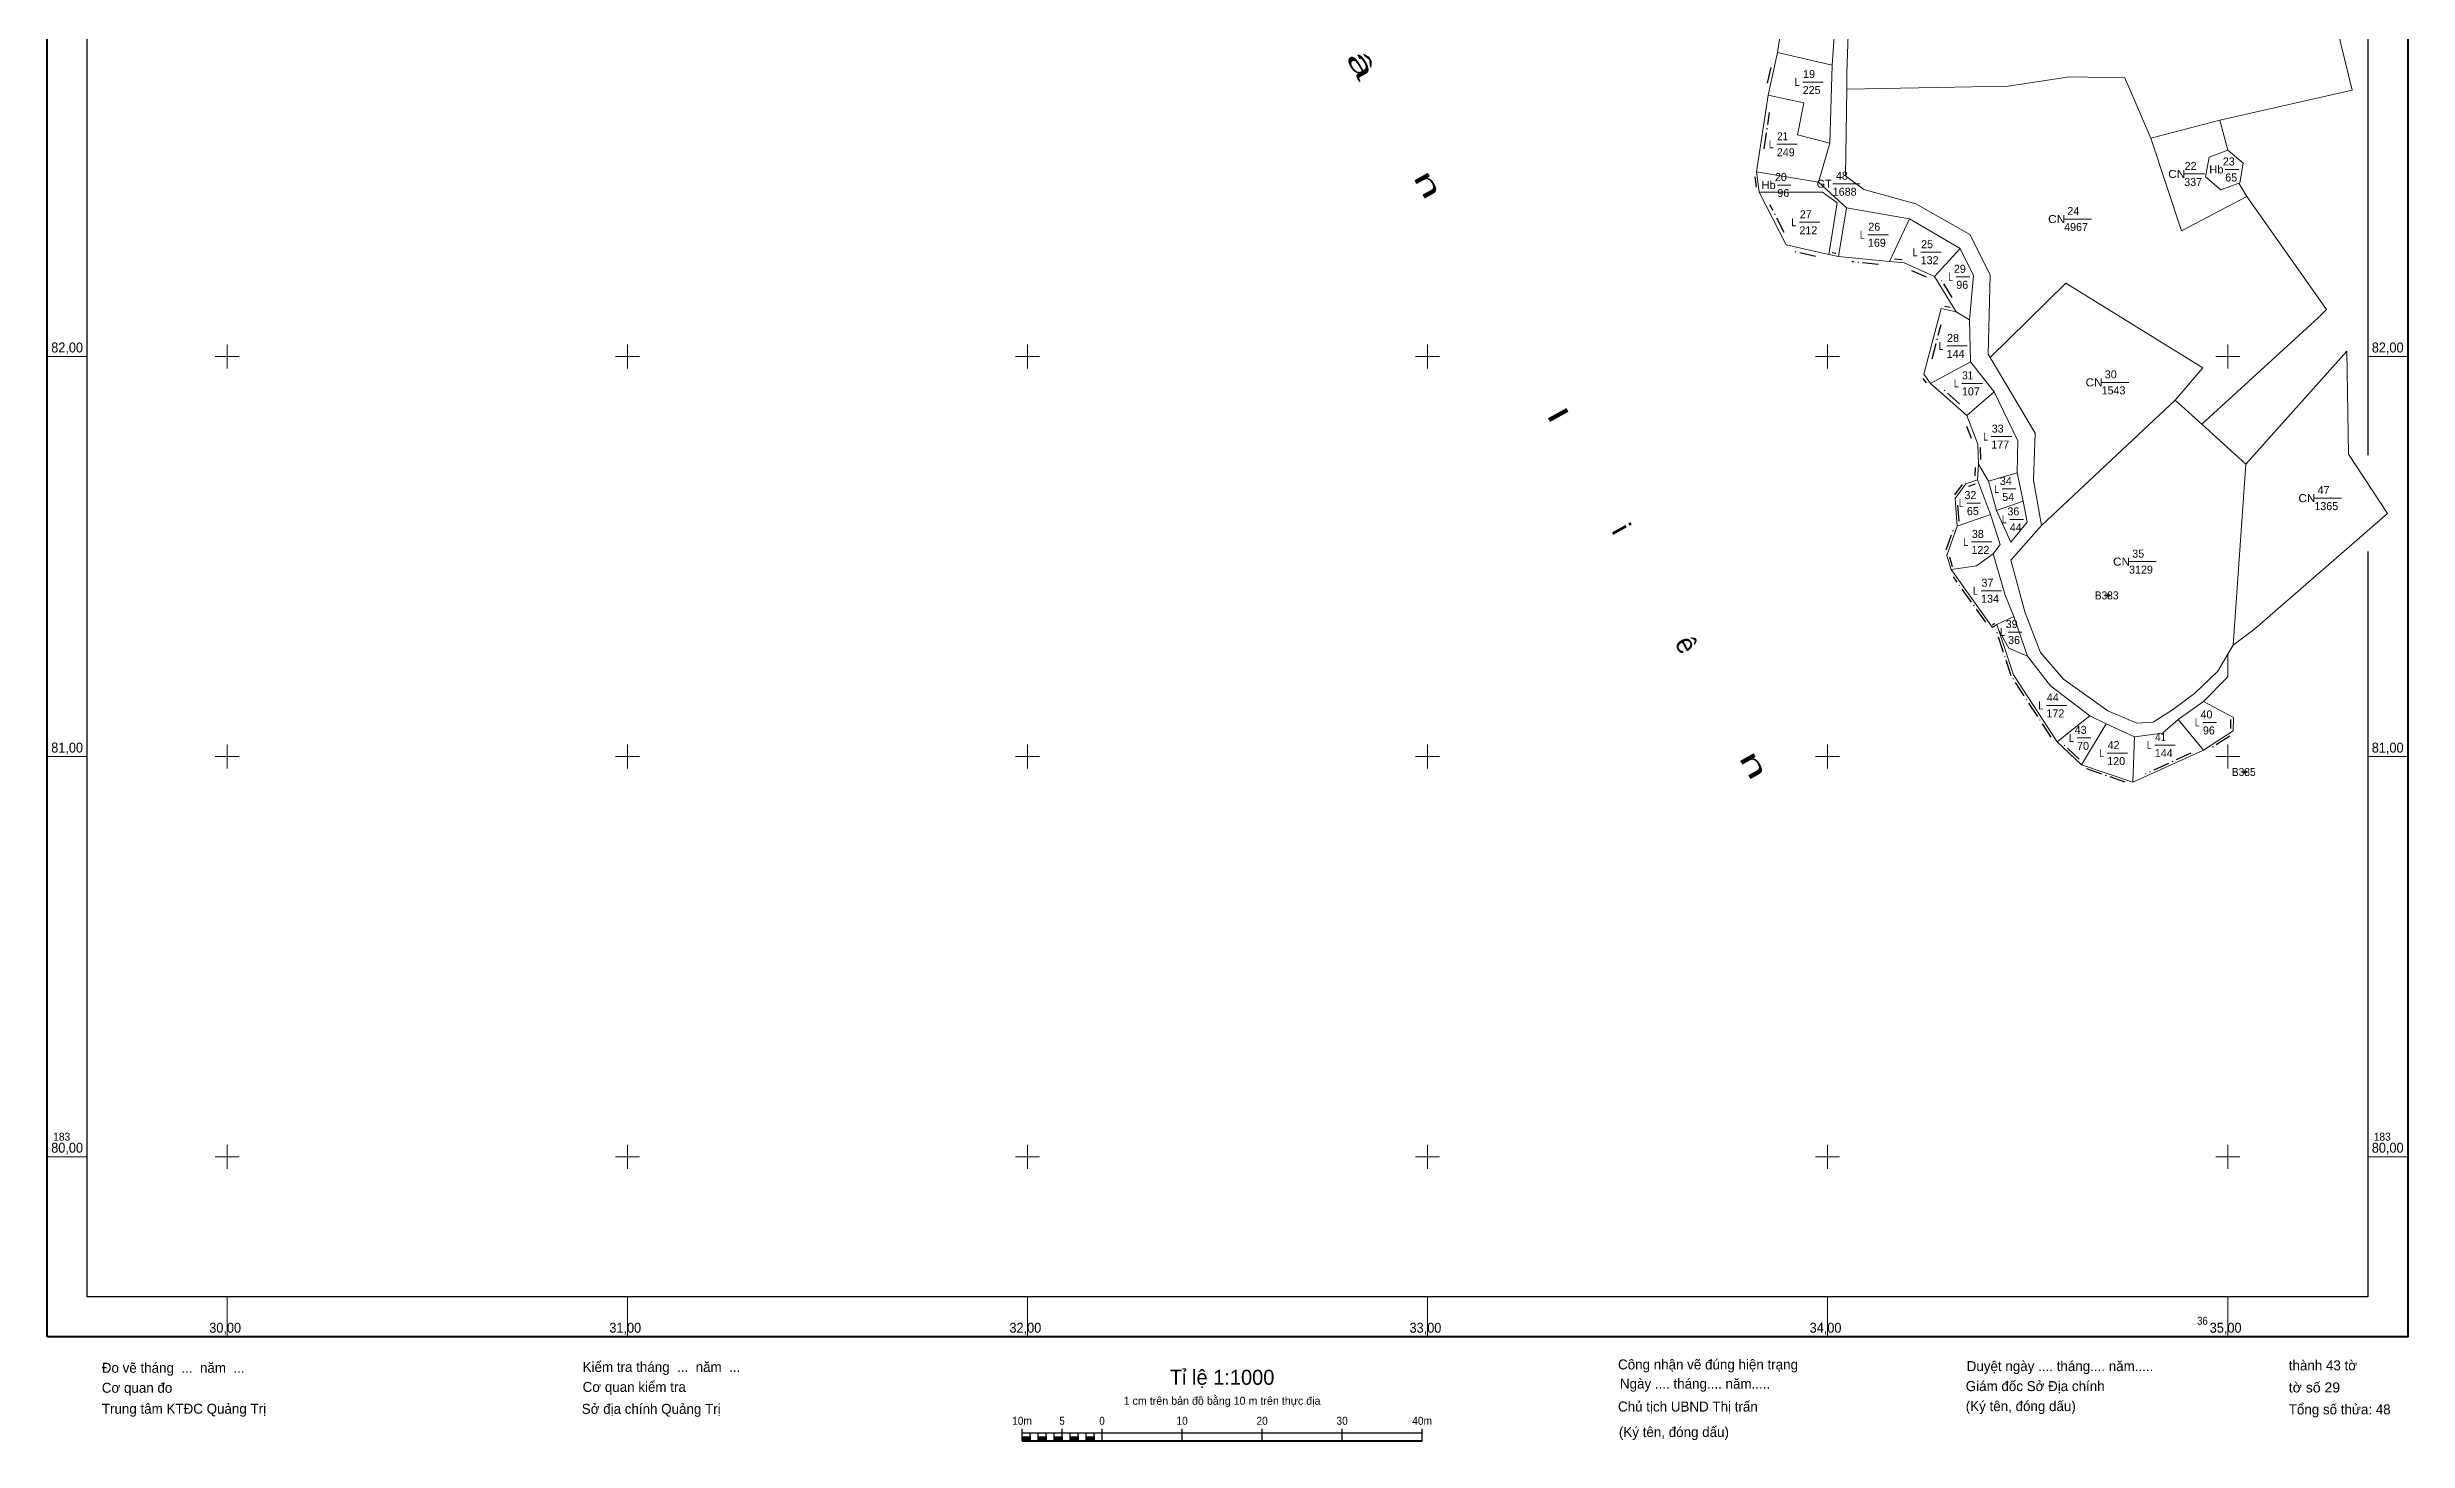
# Model space of a CAD drawing. Header units: metres. Extents: x 362955 to 363545, y 1837929 to 1838581.
# Drawn here: x 362955 to 363545, y 1837929 to 1838277 of the extents above; entities that cross this region are included whole.
import ezdxf
from ezdxf.enums import TextEntityAlignment as Align

# ---------------------------------------------------------------- set-up
doc = ezdxf.new("R2010")
doc.units = ezdxf.units.M
doc.header["$LTSCALE"] = 0.8
doc.linetypes.add('DOT_DASHED', pattern=[7.7, 5, -1.2, 0.3, -1.2])
for name, color, linetype, lineweight in [('10', 7, 'Continuous', 13), ('13', 7, 'Continuous', 13), ('34', 7, 'Continuous', 13), ('62', 7, 'Continuous', 13)]:
    doc.layers.add(name, color=color, linetype=linetype, lineweight=lineweight)
doc.layers.add('12', color=7, linetype='Continuous')

msp = doc.modelspace()

# ---------------------------------------------------------------- hatches: boundary and pattern name
at = {"layer": '10'}
for points in [[(363470.17, 1838140.29, 1), (363470.02, 1838140.29, 1)], [(363504.44, 1838096.16, 1), (363504.29, 1838096.16, 1)]]:
    msp.add_hatch(color=256, dxfattribs=at).paths.add_polyline_path(points)
at = {"layer": '62'}
for points in [[(363198.65, 1837929), (363198.65, 1837930), (363200.65, 1837930), (363200.65, 1837929)], [(363202.65, 1837929), (363202.65, 1837930), (363204.65, 1837930), (363204.65, 1837929)], [(363206.65, 1837929), (363206.65, 1837930), (363208.65, 1837930), (363208.65, 1837929)], [(363210.65, 1837929), (363210.65, 1837930), (363212.65, 1837930), (363212.65, 1837929)], [(363214.65, 1837929), (363214.65, 1837930), (363216.65, 1837930), (363216.65, 1837929)]]:
    msp.add_hatch(color=256, dxfattribs=at).paths.add_polyline_path(points)

# ---------------------------------------------------------------- linework, layer by layer
at = {"layer": '10'}
for p, q in [((363469.79, 1838140.29), (363469.47, 1838140.29)), ((363470.1, 1838140.91), (363470.1, 1838140.6)), ((363470.1, 1838139.97), (363470.1, 1838139.66)), ((363470.72, 1838140.29), (363470.41, 1838140.29)), ((363504.05, 1838096.16), (363503.74, 1838096.16)), ((363504.36, 1838096.78), (363504.36, 1838096.47)), ((363504.36, 1838095.84), (363504.36, 1838095.53)), ((363504.99, 1838096.16), (363504.67, 1838096.16))]:
    msp.add_line(p, q, dxfattribs=at)
for centre, radius in [((363470.1, 1838140.29), 0.312), ((363470.1, 1838140.29), 0.075), ((363504.36, 1838096.16), 0.312), ((363504.36, 1838096.16), 0.075)]:
    msp.add_circle(centre, radius, dxfattribs=at)
at = {"layer": '13'}
for p, q in [((363393.77, 1838268.6), (363398.87, 1838268.6)), ((363387.3, 1838253.04), (363392.4, 1838253.04)), ((363489.13, 1838245.62), (363494.23, 1838245.62)), ((363499.37, 1838246.74), (363502.77, 1838246.74)), ((363387.43, 1838242.85), (363390.83, 1838242.85)), ((363401.28, 1838243.18), (363408.08, 1838243.18)), ((363392.95, 1838233.54), (363398.05, 1838233.54)), ((363459.11, 1838234.35), (363465.91, 1838234.35)), ((363410.07, 1838230.43), (363415.17, 1838230.43)), ((363423.26, 1838226.06), (363428.36, 1838226.06)), ((363432.16, 1838219.92), (363435.56, 1838219.92)), ((363429.75, 1838202.64), (363434.85, 1838202.64)), ((363433.57, 1838193.28), (363438.67, 1838193.28)), ((363468.47, 1838193.53), (363475.27, 1838193.53)), ((363440.91, 1838179.98), (363446.01, 1838179.98)), ((363434.8, 1838163.36), (363438.2, 1838163.36)), ((363443.64, 1838166.91), (363447.04, 1838166.91)), ((363521.66, 1838164.6), (363528.46, 1838164.6)), ((363445.53, 1838159.29), (363448.93, 1838159.29)), ((363435.95, 1838153.66), (363441.05, 1838153.66)), ((363475.33, 1838148.73), (363482.13, 1838148.73)), ((363438.35, 1838141.46), (363443.45, 1838141.46)), ((363445.1, 1838131.14), (363448.5, 1838131.14)), ((363454.69, 1838112.8), (363459.79, 1838112.8)), ((363462.35, 1838104.68), (363465.75, 1838104.68)), ((363493.8, 1838108.54), (363497.2, 1838108.54)), ((363469.88, 1838100.87), (363474.98, 1838100.87)), ((363481.78, 1838102.87), (363486.88, 1838102.87))]:
    msp.add_line(p, q, dxfattribs=at)
at = {"layer": '34'}
for p, q in [((363387.49, 1838275.97), (363389.65, 1838290.01)), ((363385.16, 1838265.28), (363387.49, 1838275.97)), ((363387.49, 1838275.97), (363401.11, 1838272.79)), ((363401.11, 1838272.79), (363400.54, 1838253.31)), ((363382.21, 1838246.12), (363382.91, 1838241.11)), ((363389.61, 1838227.89), (363382.91, 1838241.11)), ((363404.71, 1838237.12), (363397.72, 1838243.57)), ((363402.68, 1838224.96), (363404.71, 1838237.12)), ((363404.71, 1838237.12), (363420.42, 1838234.41)), ((363415.43, 1838223.75), (363420.42, 1838234.41)), ((363420.42, 1838234.41), (363433.09, 1838226.98)), ((363400.32, 1838225.49), (363389.61, 1838227.89)), ((363400.32, 1838225.49), (363402.68, 1838224.96)), ((363415.43, 1838223.75), (363402.68, 1838224.96)), ((363426.72, 1838220), (363433.09, 1838226.98)), ((363432.09, 1838211.19), (363426.72, 1838220)), ((363428.39, 1838212), (363432.09, 1838211.19)), ((363432.09, 1838211.19), (363435.45, 1838209.2)), ((363435.45, 1838209.2), (363435.67, 1838198.67)), ((363425.7, 1838193.29), (363435.67, 1838198.67)), ((363435.67, 1838198.67), (363441.6, 1838191.15)), ((363434.78, 1838185.27), (363425.7, 1838193.29)), ((363434.78, 1838185.27), (363441.6, 1838191.15)), ((363486.82, 1838189.11), (363453.47, 1838157.74)), ((363493.49, 1838183.08), (363486.82, 1838189.11)), ((363437.48, 1838169.14), (363437.7, 1838173.08)), ((363440.23, 1838168.82), (363447.33, 1838170.95)), ((363442.2, 1838161.49), (363440.23, 1838168.82)), ((363447.33, 1838170.95), (363448.88, 1838163.83)), ((363501.34, 1838127.84), (363504.52, 1838173.11)), ((363442.2, 1838161.49), (363448.88, 1838163.83)), ((363440.71, 1838160.55), (363432.4, 1838157.59)), ((363441.22, 1838132.28), (363430.85, 1838146.77)), ((363442.32, 1838132.99), (363446.56, 1838135.05)), ((363446.56, 1838135.05), (363449.94, 1838125.14)), ((363441.22, 1838132.28), (363442.32, 1838132.99)), ((363442.8, 1838131.53), (363442.32, 1838132.99)), ((363500, 1838125.58), (363501.34, 1838127.84)), ((363465.5, 1838110.2), (363469.58, 1838108.17)), ((363501.36, 1838106.4), (363501.42, 1838109.79)), ((363463.47, 1838097.98), (363469.58, 1838108.17)), ((363469.58, 1838108.17), (363476.71, 1838104.96)), ((363463.47, 1838097.98), (363457.36, 1838103.66)), ((363476.31, 1838093.58), (363463.47, 1838097.98))]:
    msp.add_line(p, q, dxfattribs=at)
at = {"layer": '34', "linetype": 'DOT_DASHED', "lineweight": 25}
for p, q in [((363385, 1838268.29), (363385.95, 1838272.62)), ((363384.1, 1838251.93), (363385.49, 1838260.95)), ((363381.77, 1838244.94), (363382.14, 1838242.31)), ((363389.11, 1838230.98), (363385.63, 1838237.87)), ((363396.97, 1838225.02), (363391.89, 1838226.16)), ((363401.14, 1838226.02), (363402.07, 1838225.81)), ((363412.69, 1838223.03), (363406.03, 1838223.67)), ((363418.64, 1838224.16), (363416.75, 1838224.34)), ((363424.67, 1838219.81), (363420.91, 1838221.48)), ((363431.15, 1838214.74), (363428.5, 1838219.09)), ((363429.29, 1838212.58), (363430.59, 1838212.3)), ((363426.09, 1838199.38), (363428.36, 1838208.02)), ((363424.68, 1838193.45), (363423.91, 1838194.53)), ((363432.98, 1838188.15), (363428.56, 1838192.06)), ((363435.98, 1838179.49), (363434.8, 1838182.54)), ((363438.3, 1838174.28), (363438.22, 1838177.24)), ((363436.84, 1838170.19), (363436.96, 1838172.26)), ((363431.75, 1838165.43), (363433.67, 1838168.04)), ((363432.87, 1838158.86), (363432.51, 1838163.51)), ((363435.27, 1838167.6), (363436.94, 1838168.17)), ((363429.62, 1838151.67), (363431.48, 1838156.8)), ((363431.24, 1838147.41), (363430.5, 1838149.82)), ((363439.54, 1838133.6), (363431.42, 1838144.95)), ((363441.18, 1838132.97), (363441.74, 1838133.33)), ((363500.49, 1838105.13), (363495.37, 1838101.84)), ((363500.77, 1838107.01), (363500.81, 1838109.3)), ((363462.88, 1838099.35), (363458.94, 1838103.02)), ((363490.77, 1838100.84), (363479.45, 1838095.68)), ((363474.38, 1838093.61), (363464.69, 1838096.93))]:
    msp.add_line(p, q, dxfattribs=at)
at = {"layer": '34'}
for points in [[(363498, 1838259.05), (363531.13, 1838266.55), (363526.32, 1838285.99), (363523.59, 1838305.48), (363466.58, 1838304.42)], [(363405.89, 1838302.26), (363404.81, 1838270.84), (363404.76, 1838266.81)], [(363389.65, 1838290.01), (363402.35, 1838290.48), (363401.11, 1838272.79)], [(363480.81, 1838254.54), (363474.31, 1838269.61), (363460.46, 1838269.86), (363445.1, 1838267.57), (363404.76, 1838266.81)], [(363400.54, 1838253.31), (363397.72, 1838243.57), (363382.21, 1838246.12), (363385.16, 1838265.28)], [(363385.16, 1838265.28), (363394.04, 1838263.4), (363392.44, 1838255.4), (363400.54, 1838253.31)], [(363404.76, 1838266.81), (363404.5, 1838245.12), (363409.07, 1838241.76), (363422.06, 1838238.16), (363435.54, 1838230.47), (363440.59, 1838220.38), (363440.11, 1838200.55), (363440.59, 1838199.75)], [(363480.81, 1838254.54), (363498, 1838259.05), (363500.01, 1838251.53)], [(363504.78, 1838239.99), (363488.48, 1838231.43), (363480.81, 1838254.54)], [(363500.01, 1838251.53), (363495.32, 1838249.8), (363494.47, 1838244.88), (363498.31, 1838241.67), (363502.77, 1838243.32), (363504.78, 1838239.99)], [(363502.77, 1838243.32), (363503, 1838243.4), (363503.85, 1838248.32), (363500.01, 1838251.53)], [(363382.91, 1838241.11), (363398.73, 1838241.03), (363402.34, 1838238.39), (363400.32, 1838225.49)], [(363493.49, 1838183.08), (363522.7, 1838209.71), (363524.72, 1838211.78), (363504.78, 1838239.99)], [(363426.72, 1838220), (363419.11, 1838223.4), (363415.43, 1838223.75)], [(363433.09, 1838226.98), (363436.44, 1838220.25), (363435.45, 1838209.2)], [(363486.82, 1838189.11), (363493.77, 1838197.13), (363459.54, 1838218.32), (363440.59, 1838199.75)], [(363425.7, 1838193.29), (363424.06, 1838195.57), (363428.39, 1838212)], [(363440.59, 1838199.75), (363451.9, 1838180.82), (363451.42, 1838169.1), (363453.47, 1838157.74)], [(363501.34, 1838127.84), (363506.78, 1838131.93), (363539.95, 1838160.77), (363530.14, 1838175.56), (363529.73, 1838201.37), (363504.52, 1838173.11), (363493.49, 1838183.08)], [(363441.6, 1838191.15), (363447.51, 1838178.95), (363447.33, 1838170.95)], [(363440.23, 1838168.82), (363437.7, 1838173.08), (363437.56, 1838178.07), (363434.78, 1838185.27)], [(363434.57, 1838168.14), (363437.48, 1838169.14), (363440.71, 1838160.55)], [(363432.4, 1838157.59), (363431.87, 1838164.47), (363434.57, 1838168.14)], [(363448.88, 1838163.83), (363449.9, 1838158.56), (363445.8, 1838153.58), (363442.2, 1838161.49)], [(363430.85, 1838146.77), (363429.76, 1838150.3), (363432.4, 1838157.59)], [(363440.71, 1838160.55), (363443.16, 1838152.99), (363441.38, 1838150.66)], [(363453.47, 1838157.74), (363445.75, 1838149.12), (363449.36, 1838135.91), (363453.21, 1838126.06), (363458.99, 1838119.33), (363470.05, 1838111.41), (363477.27, 1838108.35), (363481.36, 1838108.59), (363486.18, 1838111.72), (363491.71, 1838115.81), (363497.49, 1838121.34), (363500, 1838125.58)], [(363430.85, 1838146.77), (363437.23, 1838147.67), (363441.38, 1838150.66)], [(363441.38, 1838150.66), (363444.4, 1838140.36), (363446.56, 1838135.05)], [(363442.8, 1838131.53), (363445.26, 1838127.13), (363449.94, 1838125.14)], [(363457.36, 1838103.66), (363446.44, 1838120.45), (363442.8, 1838131.53)], [(363449.94, 1838125.14), (363455.67, 1838117.7), (363465.5, 1838110.2), (363457.36, 1838103.66)], [(363493.91, 1838113.76), (363499.69, 1838119.6), (363500, 1838120.09), (363500, 1838125.58)], [(363487.63, 1838109.27), (363493.91, 1838113.76), (363501.42, 1838109.79)], [(363493.91, 1838101.6), (363476.31, 1838093.58), (363476.71, 1838104.96)], [(363476.71, 1838104.96), (363483.7, 1838105.87), (363487.63, 1838109.27)], [(363501.36, 1838106.4), (363493.91, 1838101.6), (363487.63, 1838109.27)]]:
    msp.add_lwpolyline(points, dxfattribs=at)
at = {"layer": '34', "linetype": 'DOT_DASHED', "lineweight": 25}
msp.add_lwpolyline([(363455.86, 1838104.86), (363445.89, 1838120.19), (363442.23, 1838131.34)], dxfattribs=at)
at = {"layer": '62'}
for p, q in [((362955, 1838200), (362965, 1838200)), ((362997, 1838200), (363003, 1838200)), ((363000, 1838197), (363000, 1838203)), ((363097, 1838200), (363103, 1838200)), ((363100, 1838197), (363100, 1838203)), ((363197, 1838200), (363203, 1838200)), ((363200, 1838197), (363200, 1838203)), ((363297, 1838200), (363303, 1838200)), ((363300, 1838197), (363300, 1838203)), ((363397, 1838200), (363403, 1838200)), ((363400, 1838197), (363400, 1838203)), ((363497, 1838200), (363503, 1838200)), ((363500, 1838197), (363500, 1838203)), ((363535, 1838200), (363545, 1838200)), ((362955, 1838100), (362965, 1838100)), ((362997, 1838100), (363003, 1838100)), ((363000, 1838097), (363000, 1838103)), ((363097, 1838100), (363103, 1838100)), ((363100, 1838097), (363100, 1838103)), ((363197, 1838100), (363203, 1838100)), ((363200, 1838097), (363200, 1838103)), ((363297, 1838100), (363303, 1838100)), ((363300, 1838097), (363300, 1838103)), ((363397, 1838100), (363403, 1838100)), ((363400, 1838097), (363400, 1838103)), ((363497, 1838100), (363503, 1838100)), ((363500, 1838097), (363500, 1838103)), ((363535, 1838100), (363545, 1838100)), ((362955, 1838000), (362965, 1838000)), ((362997, 1838000), (363003, 1838000)), ((363000, 1837997), (363000, 1838003)), ((363097, 1838000), (363103, 1838000)), ((363100, 1837997), (363100, 1838003)), ((363197, 1838000), (363203, 1838000)), ((363200, 1837997), (363200, 1838003)), ((363297, 1838000), (363303, 1838000)), ((363300, 1837997), (363300, 1838003)), ((363397, 1838000), (363403, 1838000)), ((363400, 1837997), (363400, 1838003)), ((363497, 1838000), (363503, 1838000)), ((363500, 1837997), (363500, 1838003)), ((363535, 1838000), (363545, 1838000)), ((363000, 1837955), (363000, 1837965)), ((363100, 1837955), (363100, 1837965)), ((363200, 1837955), (363200, 1837965)), ((363300, 1837955), (363300, 1837965)), ((363400, 1837955), (363400, 1837965)), ((363500, 1837955), (363500, 1837965))]:
    msp.add_line(p, q, dxfattribs=at)
at = {"layer": '62', "lineweight": 25}
for p, q in [((363198.65, 1837929), (363198.65, 1837932)), ((363198.65, 1837931), (363298.65, 1837931)), ((363198.65, 1837929), (363198.65, 1837931)), ((363200.65, 1837929), (363200.65, 1837931)), ((363202.65, 1837929), (363202.65, 1837931)), ((363204.65, 1837929), (363204.65, 1837931)), ((363206.65, 1837929), (363206.65, 1837931)), ((363208.65, 1837929), (363208.65, 1837932)), ((363208.65, 1837929), (363208.65, 1837931)), ((363210.65, 1837929), (363210.65, 1837931)), ((363212.65, 1837929), (363212.65, 1837931)), ((363214.65, 1837929), (363214.65, 1837931)), ((363216.65, 1837929), (363216.65, 1837931)), ((363218.65, 1837929), (363218.65, 1837932)), ((363238.65, 1837929), (363238.65, 1837932)), ((363258.65, 1837929), (363258.65, 1837932)), ((363278.65, 1837929), (363278.65, 1837932)), ((363298.65, 1837929), (363298.65, 1837932))]:
    msp.add_line(p, q, dxfattribs=at)
at = {"layer": '62', "lineweight": 40}
msp.add_line((363198.65, 1837929), (363298.65, 1837929), dxfattribs=at)
msp.add_lwpolyline([(362955, 1837955), (362955, 1838545), (363545, 1838545), (363545, 1837955)], close=True, dxfattribs=at)
at = {"layer": '62', "lineweight": 25}
msp.add_lwpolyline([(363535, 1838151.25), (363535, 1837965), (362965, 1837965), (362965, 1838535), (363535, 1838535), (363535, 1838175.35)], dxfattribs=at)
for points in [[(363198.65, 1837929), (363198.65, 1837930), (363200.65, 1837930), (363200.65, 1837929)], [(363202.65, 1837929), (363202.65, 1837930), (363204.65, 1837930), (363204.65, 1837929)], [(363206.65, 1837929), (363206.65, 1837930), (363208.65, 1837930), (363208.65, 1837929)], [(363210.65, 1837929), (363210.65, 1837930), (363212.65, 1837930), (363212.65, 1837929)], [(363214.65, 1837929), (363214.65, 1837930), (363216.65, 1837930), (363216.65, 1837929)]]:
    msp.add_lwpolyline(points, close=True, dxfattribs=at)

# ---------------------------------------------------------------- texts
at = {"layer": '12', "width": 0.95}
for s, p in [('B333 ', (363470.09, 1838139.29)), ('B335 ', (363504.35, 1838095.16))]:
    msp.add_text(s, height=2, dxfattribs=at).set_placement(p, align=Align.CENTER)
at = {"layer": '13'}
for s, width, p in [('L', 0.8, (363391.77, 1838267.6)), ('L', 0.8, (363385.3, 1838252.04)), ('21', 0.9, (363387.4, 1838254.04)), ('CN', 1.1, (363485.13, 1838244.62)), ('Hb', 1.05, (363495.37, 1838245.74)), ('Hb', 1.05, (363383.43, 1838241.85)), ('L', 0.8, (363390.95, 1838232.54)), ('CN', 1.1, (363455.11, 1838233.35)), ('L', 0.8, (363408.07, 1838229.43)), ('L', 0.8, (363421.26, 1838225.06)), ('L', 0.8, (363430.16, 1838218.92)), ('L', 0.8, (363427.75, 1838201.64)), ('L', 0.8, (363431.57, 1838192.28)), ('31', 0.9, (363433.67, 1838194.28)), ('CN', 1.1, (363464.47, 1838192.53)), ('L', 0.8, (363438.91, 1838178.98)), ('L', 0.8, (363432.8, 1838162.36)), ('L', 0.8, (363441.64, 1838165.91)), ('CN', 1.1, (363517.66, 1838163.6)), ('L', 0.8, (363443.53, 1838158.29)), ('L', 0.8, (363433.95, 1838152.66)), ('CN', 1.1, (363471.33, 1838147.73)), ('L', 0.8, (363436.35, 1838140.46)), ('L', 0.8, (363443.1, 1838130.14)), ('L', 0.8, (363452.69, 1838111.8)), ('L', 0.8, (363460.35, 1838103.68)), ('L', 0.8, (363479.78, 1838101.87)), ('41', 0.9, (363481.88, 1838103.87)), ('L', 0.8, (363491.8, 1838107.54)), ('L', 0.8, (363467.88, 1838099.87))]:
    msp.add_text(s, height=2, dxfattribs=dict(at, width=width)).set_placement(p)
for s, p in [('19', (363393.87, 1838269.6)), ('225', (363393.77, 1838265.6)), ('249', (363387.3, 1838250.04)), ('20', (363386.83, 1838243.85)), ('48', (363402.08, 1838244.18)), ('22', (363489.23, 1838246.62)), ('23', (363498.77, 1838247.74)), ('65', (363499.37, 1838243.74)), ('96', (363387.43, 1838239.85)), ('GT', (363397.28, 1838242.18)), ('1688', (363401.28, 1838240.18)), ('337', (363489.13, 1838242.62)), ('27', (363393.05, 1838234.54)), ('24', (363459.91, 1838235.35)), ('212', (363392.95, 1838230.54)), ('169', (363410.07, 1838227.43)), ('26', (363410.17, 1838231.43)), ('25', (363423.36, 1838227.06)), ('4967', (363459.11, 1838231.35)), ('132', (363423.26, 1838223.06)), ('29', (363431.56, 1838220.92)), ('96', (363432.16, 1838216.92)), ('28', (363429.85, 1838203.64)), ('144', (363429.75, 1838199.64)), ('107', (363433.57, 1838190.28)), ('1543', (363468.47, 1838190.53)), ('30', (363469.27, 1838194.53)), ('33', (363441.01, 1838180.98)), ('177', (363440.91, 1838176.98)), ('34', (363443.04, 1838167.91)), ('32', (363434.2, 1838164.36)), ('54', (363443.64, 1838163.91)), ('1365', (363521.66, 1838161.6)), ('47', (363522.46, 1838165.6)), ('65', (363434.8, 1838160.36)), ('36', (363444.93, 1838160.29)), ('44', (363445.53, 1838156.29)), ('38', (363436.05, 1838154.66)), ('122', (363435.95, 1838150.66)), ('35', (363476.13, 1838149.73)), ('3129', (363475.33, 1838145.73)), ('37', (363438.45, 1838142.46)), ('134', (363438.35, 1838138.46)), ('39', (363444.5, 1838132.14)), ('36', (363445.1, 1838128.14)), ('44', (363454.79, 1838113.8)), ('172', (363454.69, 1838109.8)), ('40', (363493.2, 1838109.54)), ('43', (363461.75, 1838105.68)), ('70', (363462.35, 1838101.68)), ('42', (363469.98, 1838101.87)), ('96', (363493.8, 1838105.54)), ('120', (363469.88, 1838097.87)), ('144', (363481.78, 1838099.87))]:
    msp.add_text(s, height=2, dxfattribs=at).set_placement(p)
at = {"layer": '34'}
for s, width, p in [('â', 1.9, (363281.21, 1838271.67)), ('n', 1.85, (363297.98, 1838241.78)), ('l', 1.8, (363330.36, 1838184.09)), ('i', 1.15, (363346.27, 1838155.72)), ('n', 1.85, (363379.41, 1838096.69))]:
    msp.add_text(s, height=5, rotation=299.303, dxfattribs=dict(at, width=width)).set_placement(p, align=Align.CENTER)
msp.add_text('ê', height=5, rotation=299.303, dxfattribs=at).set_placement((363362.52, 1838126.78), align=Align.CENTER)
at = {"layer": '62'}
for s, height, width, p in [('82,00', 2.5, 0.95, (362956, 1838201)), ('82,00', 2.5, 0.95, (363536, 1838201)), ('81,00', 2.5, 0.95, (362956, 1838101)), ('81,00', 2.5, 0.95, (363536, 1838101)), ('80,00', 2.5, 0.95, (362956, 1838001)), ('183', 2, 0.95, (362956.5, 1838004)), ('80,00', 2.5, 0.95, (363536, 1838001)), ('183', 2, 0.95, (363536.5, 1838004)), ('30,00', 2.5, 0.95, (362995.5, 1837956)), ('31,00', 2.5, 0.95, (363095.5, 1837956)), ('32,00', 2.5, 0.95, (363195.5, 1837956)), ('33,00', 2.5, 0.95, (363295.5, 1837956)), ('34,00', 2.5, 0.95, (363395.5, 1837956)), ('35,00', 2.5, 0.95, (363495.5, 1837956)), ('tờ số 29', 2.5, 1.05, (363515.25, 1837941.08))]:
    msp.add_text(s, height=height, dxfattribs=dict(at, width=width)).set_placement(p)
at = {"layer": '62', "width": 0.9}
msp.add_text('36', height=2, dxfattribs=at).set_placement((363495, 1837958), align=Align.RIGHT)
at = {"layer": '62'}
for s, p in [('Đo vẽ tháng  ...  năm  ...', (362968.65, 1837946)), ('Kiểm tra tháng  ...  năm  ...', (363088.83, 1837946.21)), ('Công nhận vẽ đúng hiện trạng', (363347.61, 1837946.83)), ('Ngày .... tháng.... năm.....', (363348.09, 1837942.03)), ('Duyệt ngày .... tháng.... năm.....', (363434.76, 1837946.42)), ('thành 43 tờ', (363515.25, 1837946.6)), ('Cơ quan đo', (362968.65, 1837941)), ('Cơ quan kiểm tra', (363088.83, 1837941.21)), ('Chủ tịch UBND Thị trấn', (363347.61, 1837936.31)), ('Giám đốc Sở Địa chính', (363434.52, 1837941.42)), ('(Ký tên, đóng dấu) ', (363434.52, 1837936.42)), ('Tổng số thửa: 48', (363515.25, 1837935.6)), ('Trung tâm KTĐC Quảng Trị', (362968.65, 1837935.76)), ('Sở địa chính Quảng Trị', (363088.61, 1837935.73)), ('(Ký tên, đóng dấu) ', (363347.83, 1837929.95))]:
    msp.add_text(s, height=2.5, dxfattribs=at).set_placement(p)
for s, height, p in [('Tỉ lệ 1:1000', 3.74, (363248.65, 1837943)), ('1 cm trên bản đồ bằng 10 m trên thực địa', 2, (363248.64, 1837938))]:
    msp.add_text(s, height=height, dxfattribs=at).set_placement(p, align=Align.CENTER)
for s, width, p in [('10m', 0.95, (363198.64, 1837933)), ('5', 0.9, (363208.64, 1837933)), ('0', 0.9, (363218.64, 1837933)), ('10', 0.95, (363238.65, 1837933)), ('20', 0.95, (363258.65, 1837933)), ('30', 0.95, (363278.65, 1837933)), ('40m', 0.95, (363298.64, 1837933))]:
    msp.add_text(s, height=2, dxfattribs=dict(at, width=width)).set_placement(p, align=Align.CENTER)

doc.saveas('drawing.dxf')
